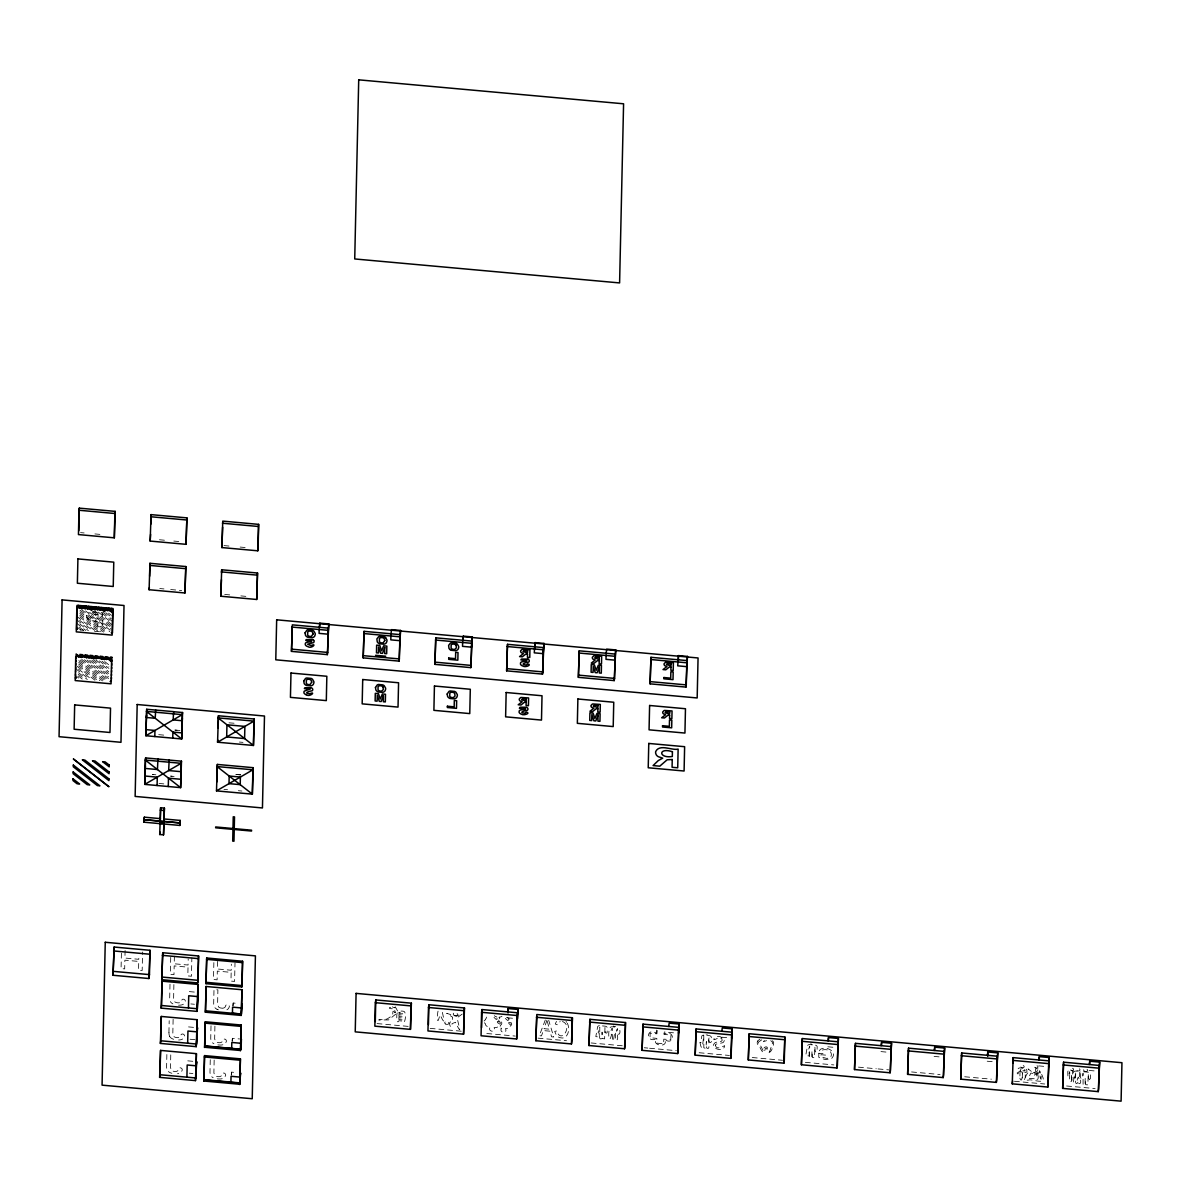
<?xml version="1.0" encoding="UTF-8"?>
<svg xmlns="http://www.w3.org/2000/svg" width="1181" height="1181" viewBox="0 0 1181 1181"><rect width="100%" height="100%" fill="white"/><g stroke="black" fill="none" stroke-linecap="round" stroke-linejoin="round"><path stroke-width="0.75" stroke-dasharray="5 3.75" d="M121.407 953.185L121.067 968.568L124.684 968.892L124.876 960.168L138.738 961.423L138.531 970.147L142.163 970.472L142.576 952.019M125.097 950.439L124.935 958.042L138.782 959.297L138.886 954.735M166.861 1054.515L166.61 1066.384A16.637 11.175 8.4 0 0 167.348 1070.311A6.348 4.266 8.4 0 0 170.005 1072.599A10.304 6.924 8.4 0 0 171.865 1073.263M168.927 1032.578L169.193 1020.709M170.005 984.201L169.695 997.768A16.637 11.175 8.4 0 0 170.448 1001.695A6.348 4.266 8.4 0 0 172.869 1003.865M170.728 957.392L170.344 974.31L173.976 974.65L174.168 965.91L188.015 967.165L187.823 975.905L191.455 976.229L191.868 957.761M170.758 1054.884L170.507 1067.683L171.525 1070.311A2.185 1.461 8.4 0 0 172.175 1070.739A3.366 2.259 8.4 0 0 173.577 1071.285L174.655 1071.447A3.617 2.436 8.4 0 0 177.711 1070.813A3.942 2.642 8.4 0 0 177.977 1070.37L178.257 1069.912A9.094 6.112 8.4 0 0 178.42 1069.543A13.862 9.315 8.4 0 0 178.671 1068.657C179.94 1066.31 183.823 1068.923 181.712 1071.285A6.983 4.68 8.4 0 1 180.294 1072.791A5.639 3.794 8.4 0 1 178.242 1073.588A6.924 4.65 8.4 0 1 177.504 1073.706M174.389 956.182L174.212 963.785L188.059 965.039L188.207 958.957M173.12 1019.351L172.825 1033.877L173.843 1036.505A2.185 1.461 8.4 0 0 174.508 1036.933A3.381 2.273 8.4 0 0 175.91 1037.479L176.973 1037.627A5.049 3.395 8.4 0 0 177.637 1037.671A3.322 2.229 8.4 0 0 179.97 1036.948A3.927 2.642 8.4 0 0 180.294 1036.564L180.59 1036.106A11.943 8.031 8.4 0 0 180.973 1034.836C182.273 1032.504 186.14 1035.117 184.029 1037.479A6.968 4.68 8.4 0 1 182.627 1038.985A5.654 3.794 8.4 0 1 180.56 1039.782A7.426 4.99 8.4 0 1 179.438 1039.944A8.798 5.905 8.4 0 1 178.597 1039.974M173.887 984.555L173.607 999.082L174.626 1001.709A2.185 1.461 8.4 0 0 175.275 1002.123A3.381 2.273 8.4 0 0 176.678 1002.684L177.741 1002.831A5.049 3.395 8.4 0 0 178.405 1002.861A3.322 2.229 8.4 0 0 180.737 1002.152A3.927 2.642 8.4 0 0 181.077 1001.768L181.357 1001.296A11.943 8.031 8.4 0 0 181.756 1000.041C183.04 997.709 186.923 1000.307 184.797 1002.669A6.968 4.68 8.4 0 1 183.395 1004.19A5.654 3.794 8.4 0 1 181.328 1004.987A7.426 4.99 8.4 0 1 180.206 1005.134A8.798 5.905 8.4 0 1 179.379 1005.179L178.479 1005.164A13.08 8.784 8.4 0 1 177.224 1005.061M210.262 1059.726L209.997 1071.595A16.637 11.175 8.4 0 0 210.749 1075.522A6.348 4.266 8.4 0 0 213.171 1077.692M211.015 1025.772L210.749 1037.641A16.637 11.175 8.4 0 0 211.502 1041.568A6.348 4.266 8.4 0 0 213.923 1043.738M213.864 962.589L213.495 979.507L217.112 979.831L217.304 971.107L231.166 972.362L230.974 981.086L234.591 981.411L235.004 962.958M214.16 1060.095L213.894 1072.909L214.912 1075.537A2.185 1.461 8.4 0 0 215.577 1075.95A3.366 2.259 8.4 0 0 216.979 1076.511L218.042 1076.659A3.617 2.436 8.4 0 0 221.113 1076.024A3.942 2.642 8.4 0 0 221.364 1075.596L221.659 1075.123A9.094 6.112 8.4 0 0 221.807 1074.754A13.862 9.315 8.4 0 0 222.058 1073.869C223.327 1071.521 227.224 1074.134 225.099 1076.496A6.983 4.68 8.4 0 1 223.696 1078.017A5.639 3.794 8.4 0 1 221.629 1078.799A6.924 4.65 8.4 0 1 220.891 1078.917A8.784 5.905 8.4 0 1 219.681 1078.991L218.78 1078.976A10.304 6.924 8.4 0 1 215.532 1078.548M214.912 1026.141L214.662 1038.955L215.665 1041.583A2.185 1.461 8.4 0 0 216.33 1041.996A3.381 2.273 8.4 0 0 217.732 1042.557L218.795 1042.705A5.049 3.395 8.4 0 0 219.459 1042.734A3.322 2.229 8.4 0 0 221.792 1042.026A3.927 2.642 8.4 0 0 222.131 1041.642L222.412 1041.17A11.943 8.031 8.4 0 0 222.81 1039.915C224.095 1037.582 227.977 1040.181 225.851 1042.543A6.968 4.68 8.4 0 1 224.449 1044.063A5.654 3.794 8.4 0 1 222.382 1044.86A7.426 4.99 8.4 0 1 221.26 1045.008A8.798 5.905 8.4 0 1 220.434 1045.052L219.533 1045.037A13.08 8.784 8.4 0 1 218.278 1044.934A9.92 6.673 8.4 0 1 215.488 1044.358M217.525 961.378L217.363 968.981L231.21 970.236L231.343 964.154M231.594 1075.182L231.653 1072.141L237.041 1072.628M232.347 1041.347L232.406 1038.306L239.581 1038.955M233.129 1006.05L233.188 1003.009L238.577 1003.496M438.048 1011.143C437.073 1014.523 436.955 1027.854 439.716 1015.335L440.439 1015.394C446.078 1027.972 443.17 1016.044 442.166 1011.408L442.993 1011.246M656.385 1030.098L656.311 1033.168C645.963 1026.953 645.933 1043.443 656.178 1038.896C651.41 1046.248 669.037 1047.872 664.637 1039.664C674.897 1046.012 675.089 1029.566 664.755 1033.936L664.814 1031.692M657.271 1030.496L656.916 1033.818L650.14 1033.227L650.037 1037.73L656.828 1038.379L656.99 1043.163L663.648 1043.768L663.781 1039.162L670.808 1039.62L670.911 1035.102L663.988 1034.379L663.929 1031.087M1069.691 1074.459C1070.045 1064.598 1067.801 1085.693 1067.786 1071.728A1.934 1.299 8.4 0 1 1069.735 1070.606L1073.337 1070.931A3.174 2.126 8.4 0 0 1072.54 1072.245L1072.407 1076.688A1.949 1.314 8.4 0 0 1073.928 1078.135C1072.097 1094.772 1070.857 1060.154 1071.447 1081.471C1068.185 1083.346 1069.942 1077.028 1069.661 1075.33M232.79 1005.784L233.188 1003.009M232.007 1041.081L232.406 1038.306M231.255 1074.917L231.653 1072.141M545.297 1019.971L539.304 1035.693L541.489 1035.899L543.319 1030.585L550.051 1031.19L551.542 1036.8L553.727 1037.007L548.707 1020.281M556.443 1021.432L555.262 1024.001L557.329 1024.739L560.148 1021.491M757.685 1041.037L759.531 1039.383A3.499 2.362 8.4 0 1 760.003 1039.206M462.214 1014.066L457.534 1017.461C456.442 1019.631 464.31 1040.594 455.482 1022.274L452.013 1023.676C452.397 1031.914 446.138 1021.668 452.559 1020.989L452.633 1017.225L446.654 1013.313L456.383 1016.354L462.111 1013.18M764.417 1040.505L763.325 1041.686L766.587 1040.653M1089.399 1079.331L1090.343 1078.755L1090.417 1073.957A2.288 1.535 8.4 0 0 1088.173 1072.215L1083.007 1071.743A2.288 1.535 8.4 0 0 1080.704 1073.071L1080.556 1077.869L1081.501 1078.607L1082.49 1078.046L1083.036 1073.293L1083.095 1084.837L1085.044 1084.63L1085.206 1078.209L1085.59 1084.675L1087.849 1084.881L1088.232 1073.647L1088.424 1078.593L1089.369 1079.316M761.715 1039.856L758.571 1041.967A5.27 3.543 8.4 0 0 760.608 1045.79C766.484 1056.892 760.682 1047.193 766.203 1046.824A1.786 1.196 8.4 0 1 767.045 1047.163L769.54 1051.887L772.536 1042.985A4.399 2.953 8.4 0 0 771.444 1041.199L770.721 1040.682M92.384 611.891L102.437 612.747L102.127 627.052L97.802 626.653L97.92 621.236C93.653 621.634 83.703 619.892 86.951 613.53A5.182 3.484 8.4 0 1 87.483 612.998A5.743 3.868 8.4 0 1 88.486 612.393M80.559 532.631L84.146 532.956M94.908 533.93L100.282 534.417M159.45 539.761L164.838 540.248M173.799 541.06L180.973 541.71M224.006 545.607L231.181 546.257M240.142 547.069L247.316 547.718M159.775 588.551L163.982 588.935M170.699 589.54L181.682 590.544M224.715 594.442L230.103 594.929M240.85 595.903L246.239 596.39M80.205 629.99L83.792 630.314M94.554 631.289L99.927 631.776M229.055 722.831L236.23 723.392M174.995 730.035L180.383 730.522L174.98 730.124M158.726 734.656L164.1 735.143M239.403 742.052L242.991 742.377M155.848 774.78L152.319 774.47L155.833 774.869M159.022 783.446L163.819 783.889M223.977 789.41L227.564 789.735M238.326 790.709L241.913 791.034M602.472 1025.92L605.041 1026.156A2.273 1.535 8.4 0 1 607.27 1027.883L607.137 1032.652L606.178 1033.213L605.233 1032.474L604.967 1027.691L604.628 1038.881L602.458 1038.542L602.074 1032.12L601.911 1038.498L600.775 1039.014L599.638 1038.129L599.8 1027.116L598.073 1032.401L599.284 1033.508L599.151 1037.066L595.815 1036.593L597.601 1026.968A2.273 1.535 8.4 0 1 599.446 1025.684M614.814 1027.042L612.245 1026.806A2.273 1.535 8.4 0 0 609.942 1028.09C607.728 1030.924 608.732 1046.75 611.581 1034.453C608.953 1034.216 613.515 1022.096 612.157 1032.371C613.279 1058.604 614.932 1014.789 615.685 1040.343C620.704 1040.358 614.415 1030.157 617.589 1028.71C615.271 1035.353 621.56 1036.756 619.612 1029.005A2.273 1.535 8.4 0 0 618.254 1027.47M812.38 1044.845L809.797 1044.609A2.273 1.535 8.4 0 0 807.509 1045.894L805.722 1055.519L809.059 1055.976L809.192 1052.419L807.981 1051.326L809.708 1046.026L809.546 1057.054L810.683 1057.94L811.819 1057.408L811.982 1051.031L812.366 1057.467L814.536 1057.807L814.875 1046.602L815.141 1051.4L816.086 1052.138L817.045 1051.577L817.178 1046.809A2.273 1.535 8.4 0 0 815.392 1045.141M507.535 1017.801L515.817 1018.553M668.549 1032.371L676.831 1033.124M721.665 1037.184L729.932 1037.937M827.881 1046.794L836.148 1047.547M880.982 1051.607L889.263 1052.36M934.097 1056.405L942.364 1057.157M987.198 1061.217L995.48 1061.97M1038.719 1065.882L1047.001 1066.635M1089.118 1070.444L1097.4 1071.197M189.329 991.612L194.717 992.099M190.864 1003.939L194.437 1004.263M377.034 1023.573L409.084 1026.466M430.15 1028.371L462.199 1031.279M486.808 1033.508L515.3 1036.077M538.049 1038.143L566.526 1040.727M591.15 1042.956L623.199 1045.849M644.265 1047.754L647.823 1048.078M649.609 1048.241L676.314 1050.662M699.152 1052.729L729.415 1055.46M752.253 1057.526L782.531 1060.272M805.368 1062.339L833.86 1064.922M858.469 1067.137L876.287 1068.761M878.059 1068.923L888.747 1069.883M911.584 1071.949L940.076 1074.533M964.685 1076.762L991.405 1079.168M1014.435 1081.265L1044.698 1083.996M1066.605 1085.989L1095.097 1088.557M188.547 1026.909L195.721 1027.559M190.067 1039.236L195.456 1039.723M187.794 1060.848L193.167 1061.335M189.314 1073.175L192.902 1073.499M562.422 1021.535C573.272 1025.108 561.123 1044.934 556.812 1030.924L554.716 1031.397L556.576 1035.634L559.336 1037.612L562.259 1038.025A5.447 3.661 8.4 0 0 565.227 1037.169C569.212 1033.906 569.493 1027.544 567.338 1023.159M108.504 613.131L111.398 615.39M105.759 612.747L112.815 618.239M103.101 612.408L111.398 618.888M101.832 613.175L112.741 621.678M98.303 612.171L111.265 622.284M94.244 610.754L112.653 625.133M93.033 611.551L111.221 625.753M92.221 612.673L111.132 627.436M89.579 612.363L111.103 629.163M85.534 610.946L111.088 630.905M81.4 609.47L109.803 631.643M79.983 610.119L107.25 631.407M79.983 611.861L106.142 632.293M79.836 613.5L103.603 632.071M79.821 615.242L101.079 631.835M79.836 616.999L98.54 631.614M76.913 616.482L96.001 631.377M79.644 620.35L92.088 630.064M76.839 619.922L89.52 629.813M79.703 623.893L88.398 630.684M76.765 623.361L85.859 630.462M79.363 627.141L83.32 630.226M76.691 626.801L80.78 630.004M104.666 661.552L108.888 664.859M101.994 661.227L108.903 666.615M99.366 660.917L108.903 668.372M95.764 659.854L108.711 669.967M93.137 659.559L108.726 671.723M91.926 660.371L108.711 673.48M89.667 660.356L108.563 675.104M87.04 660.046L108.563 676.861M84.427 659.766L108.563 678.603M81.725 659.397L108.696 680.463M80.308 660.046L106.142 680.212M78.876 660.681L105.035 681.112M78.728 662.305L102.511 680.876M78.714 664.062L99.972 680.655M78.728 665.818L97.433 680.418L94.893 680.182L75.805 665.287M78.537 669.169L90.981 678.883M75.732 668.726L88.413 678.632M78.596 672.712L87.291 679.503M78.256 674.203L84.752 679.267M78.256 675.945L82.212 679.045L79.688 678.809L75.584 675.606M772.389 1040.741L772.758 1041.081A5.536 3.72 8.4 0 1 773.673 1042.602L773.525 1044.757A9.227 6.2 8.4 0 1 772.699 1046.1C772.477 1050.677 767.945 1056.478 766.764 1048.344C763.886 1046.204 765.79 1058.604 760.534 1048.654A31.518 21.169 8.4 0 1 759.663 1046.307A6.54 4.384 8.4 0 1 757.685 1040.963M566.024 1021.447L566.732 1022.259M1079.36 1068.82A1.86 1.255 8.4 0 1 1079.611 1070.577A1.86 1.255 8.4 0 1 1077.057 1070.591A1.86 1.255 8.4 0 1 1076.644 1068.835M811.982 1044.344A1.993 1.343 8.4 0 1 810.757 1043.664M707.478 1034.866A1.978 1.329 8.4 0 1 706.149 1034.866M615.596 1026.569A1.993 1.343 8.4 0 1 613.308 1025.979M502.014 1016.191A3.13 2.111 8.4 0 0 500.862 1016.974A3.44 2.303 8.4 0 0 498.987 1017.299A4.931 3.307 8.4 0 1 499.755 1019.188A4.03 2.702 8.4 0 1 500.331 1020.62A5.019 3.366 8.4 0 1 500.375 1025.448A5.418 3.646 8.4 0 1 498.928 1027.647A4.266 2.864 8.4 0 0 501.482 1028.208C498.485 1033.109 508.17 1033.951 505.483 1028.577A4.281 2.879 8.4 0 0 509.085 1027.987A3.956 2.657 8.4 0 0 510.251 1025.905A3.513 2.362 8.4 0 0 510.148 1021.964A2.524 1.698 8.4 0 0 509.601 1020.384A3.44 2.303 8.4 0 0 506.516 1017.491M484.372 1022.731A3.513 2.362 8.4 0 0 485.391 1023.661A3.956 2.657 8.4 0 0 486.454 1025.935A4.296 2.879 8.4 0 0 490.1 1027.175C487.163 1032.032 496.758 1032.962 494.116 1027.544A4.281 2.879 8.4 0 0 497.718 1026.953A3.956 2.657 8.4 0 0 498.869 1024.872A3.513 2.362 8.4 0 0 498.766 1020.945A2.524 1.698 8.4 0 0 498.293 1019.424A3.44 2.318 8.4 0 0 495.134 1016.457A3.13 2.111 8.4 0 0 494.367 1015.675M484.136 1021.004A3.513 2.362 8.4 0 1 485.671 1019.749A2.524 1.698 8.4 0 1 486.277 1018.273A3.44 2.303 8.4 0 1 489.48 1015.94M395.428 1006.817A1.668 1.122 8.4 0 1 392.402 1006.788M169.724 1036.49A6.348 4.266 8.4 0 0 172.323 1038.778A9.92 6.673 8.4 0 0 173.651 1039.28M169.68 1036.505A16.637 11.175 8.4 0 1 169.001 1032.578M226.885 1009.799A5.654 3.794 8.4 0 0 227.387 1009.504A6.968 4.68 8.4 0 0 228.789 1007.983C230.93 1005.636 227.018 1003.009 225.763 1005.356A11.943 8.031 8.4 0 1 225.364 1006.611L225.069 1007.083A3.927 2.642 8.4 0 1 224.715 1007.452A3.322 2.229 8.4 0 1 222.397 1008.19M222.397 1008.175A5.049 3.395 8.4 0 1 221.733 1008.146L220.67 1007.998A3.381 2.273 8.4 0 1 219.267 1007.437A2.185 1.461 8.4 0 1 218.618 1007.024L217.599 1004.396L217.894 989.87L213.997 989.516L213.687 1003.082A16.637 11.175 8.4 0 0 214.44 1007.009A6.348 4.266 8.4 0 0 217.097 1009.297M218.426 1009.799A9.92 6.673 8.4 0 1 217.097 1009.297M1033.803 1072.555L1034.733 1073.293L1038.409 1072.451L1039.265 1069.676L1039.31 1072.688L1040.372 1072.968L1039.575 1069.085L1035.501 1068.672L1035.53 1071.211L1037.553 1069.277L1037.051 1071.477L1033.803 1072.555M98.067 614.755L97.979 618.844L91.911 617.958A2.702 1.816 8.4 0 1 91.055 617.323A2.495 1.683 8.4 0 1 90.583 616.438L92.487 614.43L98.067 614.755M397.259 1012.914C396.388 1013.962 396.506 1025.566 398.853 1020.753L402.544 1021.078C404.743 1026.909 407.504 1011.246 403.223 1011.187A12.873 8.651 8.4 0 0 400.005 1011.113L397.805 1011.423L395.856 1007.777L389.376 1007.6L389.686 1008.574L394.07 1008.884L394.971 1010.921L392.919 1011.482L392.742 1014.184L390.955 1016.487L387.058 1019.041L378.747 1019.926L388.534 1019.941L397.259 1012.914M398.912 1017.756L398.883 1019.557L402.573 1019.882L402.603 1018.096L398.912 1017.756M398.986 1014.774L398.942 1016.561L402.632 1016.9L402.677 1015.099L398.986 1014.774M399.03 1012.457L399.016 1013.578L402.706 1013.903L402.736 1012.324L399.03 1012.457M700.023 1042.572C703.566 1061.881 703.787 1014.007 703.817 1047.754C707.67 1050.514 705.397 1041.834 706.637 1041.539C706.637 1043.015 705.027 1050.086 708.674 1048.197C709.811 1045.525 707.788 1039.044 709.382 1037.095C706.902 1043.812 713.354 1044.742 711.287 1037.317A2.259 1.521 8.4 0 0 709.072 1035.589L703.979 1035.132A2.259 1.521 8.4 0 0 701.721 1036.401L701.248 1042.262L700.023 1042.572M818.846 1053.275L818.758 1057.231L820.323 1058.117L825.312 1059.519L830.479 1058.958A6.2 4.163 8.4 0 0 831.97 1058.087C837.373 1052.123 827.438 1046.44 821.917 1048.698A5.137 3.454 8.4 0 0 820.367 1049.392L819.186 1051.031L821.459 1050.883A3.956 2.657 8.4 0 1 823.098 1049.835L824.589 1049.658A6.008 4.045 8.4 0 1 826.42 1049.761C831.144 1049.407 833.727 1056.892 828.516 1058.117A6.245 4.193 8.4 0 1 826.316 1058.338L820.884 1056.774L820.928 1054.707L825.504 1055.12L825.534 1053.88L818.846 1053.275M1019.867 1078.223C1023.012 1086.609 1022.215 1063.033 1022.347 1079.345C1025.595 1083.08 1026.806 1070.872 1022.731 1072.481A1.521 1.019 8.4 0 1 1021.535 1071.994C1017.579 1069.868 1023.543 1067.55 1023.632 1070.503L1024.857 1069.646L1025.152 1071.049C1016.516 1069.838 1029.109 1075.551 1026.688 1069.883A2.037 1.373 8.4 0 0 1024.68 1068.362L1020.059 1067.949A2.037 1.373 8.4 0 0 1018.007 1069.1L1017.181 1073.278L1017.919 1073.987L1020.074 1069.322L1019.867 1078.223M1040.284 1077.884L1041.096 1079.39L1041.184 1075.906A2.569 1.727 8.4 0 0 1038.66 1073.942L1035.914 1073.691L1038.675 1073.175A3.705 2.495 8.4 0 1 1042.306 1076.009C1046.824 1084.867 1034.571 1079.833 1029.67 1079.818C1023.927 1081.737 1024.326 1076.142 1029.168 1071.315L1028.09 1068.894L1032.976 1072.658A1.712 1.151 8.4 0 0 1033.537 1073.47L1030.851 1073.086L1028.326 1078.238L1034.423 1078.784L1034.379 1074.828L1037.228 1074.385C1033.877 1080.054 1039.9 1082.076 1037.774 1074.444L1038.645 1074.518A1.712 1.151 8.4 0 1 1039.797 1074.917L1040.284 1077.884M1075.551 1081.087C1075.596 1087.849 1080.836 1079.198 1078.238 1077.146C1074.37 1083.435 1082.564 1087.229 1080.349 1078.976A2.022 1.358 8.4 0 1 1079.508 1077.766L1079.655 1072.983A3.336 2.244 8.4 0 1 1080.556 1071.551L1075.743 1071.108A2.126 1.432 8.4 0 0 1073.603 1072.348C1075.182 1090.742 1075.994 1056.921 1075.551 1081.087M715.332 1045.215C716.291 1050.529 722.905 1046.514 724.662 1045.613C724.233 1053.467 708.246 1047.931 715.287 1042.543C717.266 1041.391 723.613 1042.749 721.945 1038.97C718.949 1035.87 716.188 1039.87 713.87 1039.693A6.259 4.207 8.4 0 1 714.313 1038.202L717.841 1036.431A6.377 4.281 8.4 0 1 720.011 1036.549L724.13 1039.442A6.348 4.266 8.4 0 1 724.219 1040.801L723.702 1041.878A3.912 2.628 8.4 0 1 722.61 1042.749L716.158 1044.137A2.613 1.757 8.4 0 0 715.509 1044.713L715.332 1045.215M546.965 1020.177L544.028 1028.681L549.431 1029.168L546.965 1020.177M499.356 1023.086C498.544 1024.65 495.872 1020.812 498.161 1021.491A2.583 1.742 8.4 0 1 499.356 1023.086M510.738 1024.119C509.926 1025.669 507.254 1021.831 509.542 1022.525A2.583 1.742 8.4 0 1 510.738 1024.119M493.983 1017.372L496.168 1019.454L497.157 1019.114A2.569 1.727 8.4 0 0 494.632 1017.151L493.983 1017.372M505.365 1018.406L507.55 1020.487L508.524 1020.133A2.569 1.727 8.4 0 0 506.014 1018.17L505.365 1018.406M394.498 1012.235L395.694 1012.073L394.498 1012.235M240.703 774.839L234.296 774.264L240.688 774.928M174.094 776.434L170.566 776.109L174.079 776.522M1070.931 1070.134A1.698 1.137 8.4 0 0 1073.618 1069.558A1.698 1.137 8.4 0 0 1071.285 1068.185A1.698 1.137 8.4 0 0 1070.931 1070.134M1084.438 1071.182A2.008 1.343 8.4 0 0 1087.612 1070.517A2.008 1.343 8.4 0 0 1084.837 1068.894A2.008 1.343 8.4 0 0 1084.438 1071.182M1021.344 1067.447A1.786 1.196 8.4 0 0 1024.178 1066.842A1.786 1.196 8.4 0 0 1021.713 1065.395A1.786 1.196 8.4 0 0 1021.344 1067.447M1035.191 1067.639A1.772 1.196 8.4 0 0 1037.996 1067.048A1.772 1.196 8.4 0 0 1035.545 1065.602A1.772 1.196 8.4 0 0 1035.191 1067.639M454.08 1015.261A2.141 1.432 8.4 0 0 457.475 1014.553A2.141 1.432 8.4 0 0 454.508 1012.811A2.141 1.432 8.4 0 0 454.08 1015.261M445.577 1024.001A2.141 1.432 8.4 0 0 448.957 1023.277A2.141 1.432 8.4 0 0 446.005 1021.55A2.141 1.432 8.4 0 0 445.577 1024.001"/><path stroke-width="1.5" d="M78.994 510.251L78.448 534.58L114.321 537.827L115.162 511.373L79.304 508.14L78.994 510.251L114.852 513.499L114.321 537.827M75.525 678.44L75.54 677.333L76.352 677.953M75.584 675.606L75.614 673.893M75.658 672.166L75.702 670.454M75.732 668.726L75.776 667.014M75.805 665.287L75.85 663.56M75.894 661.847L75.924 660.12M75.968 658.408L75.997 656.68M76.617 629.665L77.164 605.292L113.022 608.54L112.475 632.913L111.221 632.75M78.802 530.727L79.304 508.14M111.398 680.817L110.113 681.57M111.442 679.105L111.472 677.377M111.516 675.665L111.56 673.938M111.59 672.225L111.634 670.498M111.664 668.771L111.708 667.058M111.752 665.331L111.782 663.619M113.022 975.27L114.144 947.044L150.002 950.292L149.47 974.62L148.895 978.518L113.022 975.27L114.144 947.044M164.056 818.964L180.206 820.426L179.792 825.43L143.92 822.183L144.333 817.178L160.468 818.64M149.101 589.732L149.943 563.293L185.816 566.54L184.959 592.98L149.101 589.732L149.411 587.621M150.179 541.075L151.035 514.621L186.893 517.869L186.037 544.323L150.179 541.075L150.592 534.388M143.92 822.183L144.333 817.178M145.617 757.936L144.761 784.391L180.634 787.638L181.475 761.184L145.617 757.936L145.307 760.062L144.761 784.391L181.165 763.31L181.475 761.184M182.435 718.52L182.11 720.72L173.149 719.908L173.607 711.626L146.695 709.279L145.853 735.733L181.712 738.966L182.568 712.527L173.592 711.715M149.662 576.21L149.943 563.293M150.814 524.187L151.035 514.621M148.895 978.518L150.002 950.292M154.814 736.545L154.947 730.449L145.986 729.637L146.311 727.437M157.088 785.513L157.28 777.142L144.953 776.02L145.278 773.821M159.701 834.509L160.601 807.76L164.41 808.099L163.524 834.849L159.701 834.509L160.07 832.088M160.336 819.924L160.601 807.76M161.856 823.807L161.915 821.223M163.524 834.849L164.41 808.099M186.908 1077.161L187.189 1064.996L196.149 1065.808L196.755 1061.66L195.485 1080.615L159.627 1077.367L160.557 1050.411L196.415 1053.659L195.884 1077.987L160.011 1074.74L160.557 1050.411M187.661 1043.207L187.941 1031.043L196.902 1031.854L197.522 1027.721L196.238 1046.661L160.38 1043.413L161.31 1016.457L197.168 1019.705L196.636 1044.034L160.764 1040.786L161.31 1016.457M188.458 1007.924L188.724 995.76L197.685 996.572L198.305 992.424L197.035 1011.379L161.162 1008.131L162.092 981.175L197.965 984.423L197.419 1008.751L161.561 1005.503L162.092 981.175M161.797 979.684L162.727 952.727L198.585 955.975L198.054 980.304L197.67 982.932L161.797 979.684L162.727 952.727M168.293 786.516L168.484 778.161L180.811 779.268L181.136 777.068M172.751 738.155L172.884 732.072L181.844 732.884L182.169 730.685M179.792 825.43L180.206 820.426M184.959 592.98L185.816 566.54M186.037 544.323L186.893 517.869M195.485 1080.615L196.415 1053.659M196.238 1046.661L197.168 1019.705M197.035 1011.379L197.965 984.423M197.67 982.932L198.585 955.975M204.549 1055.607L204.018 1079.936L239.876 1083.184L240.422 1058.855L204.549 1055.607L203.811 1081.294L204.018 1079.655L239.876 1082.903M205.302 1021.772L204.771 1046.1L240.629 1049.348L241.175 1025.019L205.302 1021.772L204.564 1047.458L204.771 1045.908L240.629 1049.215M241.411 1014.051L232.45 1013.239L232.583 1007.157L241.544 1007.969L242.164 1003.82L241.219 1015.424L205.346 1012.176L206.084 986.489L241.957 989.737L241.411 1014.066L205.553 1010.818L206.084 986.489M205.981 983.684L206.719 957.998L242.592 961.245L242.046 985.574L241.839 986.932L205.981 983.684L206.719 957.998M216.492 790.886L217.348 764.432L253.206 767.68L252.35 794.134L216.492 790.886L252.896 769.791L253.206 767.68M220.817 596.228L221.674 569.773L257.532 573.021L256.69 599.476L220.817 596.228L221.452 579.664M221.91 547.571L222.751 521.116L258.624 524.364L258.078 548.693L257.768 550.804L221.91 547.571L222.619 527.198M216.95 781.822L217.348 764.432M218.16 727.939L218.426 715.775L254.284 719.022L253.443 745.462L217.57 742.214L218.426 715.775M221.6 572.815L221.674 569.773M232.967 829.372L232.701 841.108L233.971 841.226L234.237 829.49L232.982 828.516L215.68 826.951L215.665 827.807L232.967 829.372L234.251 828.634L251.553 830.199L251.538 831.055L234.237 829.49M232.982 828.516L233.248 816.78L234.517 816.898L234.251 828.634M230.915 1082.372L231.048 1076.29L240.009 1077.102L240.629 1072.953L239.669 1084.542L240.422 1058.855M231.668 1048.536L231.801 1042.454L240.762 1043.266L241.382 1039.118L241.234 1045.2M241.175 1025.019L240.422 1050.706L241.249 1045.067M241.219 1015.424L241.957 989.737M241.839 986.932L242.592 961.245M256.69 599.476L257.532 573.021M257.768 550.804L258.624 524.364M291.471 651.381L292.327 624.852L328.2 628.1L327.654 652.429L327.329 654.628L291.471 651.381L292.298 626.594M319.195 628.809L319.091 633.37L328.052 634.182L328.805 623.952L319.844 623.14L319.224 627.288M319.771 626.181L319.844 623.14M327.329 654.628L328.805 623.952M363.187 657.876L364.058 631.348L399.916 634.596L399.37 658.924L399.045 661.124L363.187 657.876L364.058 631.348M375.366 1002.684L374.849 1026.156L410.457 1029.374L411.387 1003.171L375.779 999.938L375.366 1002.684L410.988 1005.902L410.457 1029.374M375.292 1021.609L375.779 999.938M399.045 661.124L400.536 630.447L391.561 629.635L390.955 633.784L390.822 639.866L399.783 640.678L400.536 630.447M434.918 664.372L435.774 637.829L471.647 641.076L471.101 665.405L470.776 667.619L434.918 664.372L435.774 637.829M428.482 1007.496L427.965 1030.954L463.572 1034.172L464.487 1007.969L428.88 1004.751L428.482 1007.496L464.089 1010.715L463.572 1034.172M428.437 1024.606L428.88 1004.751M462.642 641.785L462.539 646.347L471.514 647.158L472.252 636.928L463.292 636.116L462.672 640.264M463.188 640.692L463.292 636.116M470.776 667.619L472.252 636.928M481.582 1012.294L481.066 1035.767L516.673 1038.985L517.603 1012.781L481.996 1009.563L481.582 1012.294L517.204 1015.527L516.673 1038.985M481.597 1027.603L481.996 1009.563M506.634 670.852L507.505 644.324L543.363 647.572L542.832 671.9L542.507 674.1L506.634 670.852L507.505 644.324M508.066 1013.003L508.17 1008.559L518.09 1009.46L517.47 1018.701M534.919 647.173L535.023 642.612L543.983 643.424L543.23 653.654L534.27 652.842L535.023 642.612M542.507 674.1L543.983 643.424M535.864 1040.727L536.794 1014.523L572.401 1017.742L571.87 1041.199L571.471 1043.945L535.864 1040.727L536.75 1016.324M578.365 677.348L579.236 650.82L615.094 654.067L614.548 678.396L614.223 680.596L578.365 677.348L579.236 650.82M571.471 1043.945L572.401 1017.742M588.965 1045.525L589.895 1019.321L625.502 1022.539L624.985 1046.012L624.572 1048.758L588.965 1045.525L589.895 1019.321M606.104 654.776L606.001 659.338L614.961 660.149L615.714 649.919L606.739 649.107L606.133 653.255M614.223 680.596L615.714 649.919M624.572 1048.758L625.502 1022.539M642.08 1050.337L643.01 1024.134L678.617 1027.352L678.086 1050.824L677.687 1053.555L642.08 1050.337L643.01 1024.134M650.096 683.843L650.952 657.315L686.825 660.563L686.279 684.891L685.954 687.091L650.096 683.843L650.952 657.315M678.366 660.164L678.47 655.603L687.431 656.415L686.692 666.645L677.717 665.833L678.47 655.603M677.687 1053.555L679.105 1024.03L669.169 1023.13L668.682 1026.451M685.954 687.091L687.431 656.415M679.105 1024.03L678.485 1033.272M695.181 1055.135L696.111 1028.931L731.718 1032.164L731.201 1055.622L730.788 1058.368L695.181 1055.135L696.111 1028.931M730.788 1058.368L732.205 1028.843L722.285 1027.942L721.798 1031.264M732.205 1028.843L731.585 1038.084M748.296 1059.947L749.226 1033.744L784.834 1036.962L784.302 1060.435L783.904 1063.166L748.296 1059.947L749.226 1033.744M783.904 1063.166L784.834 1036.962M801.397 1064.76L802.327 1038.557L837.934 1041.775L837.418 1065.232L837.004 1067.978L801.397 1064.76L802.327 1038.557M828.427 1040.52L828.501 1037.553L838.421 1038.453L837.801 1047.695M837.004 1067.978L838.421 1038.453M854.513 1069.558L855.443 1043.354L891.05 1046.573L890.518 1070.045L890.12 1072.791L854.513 1069.558L855.443 1043.354M881.543 1045.318L881.602 1042.365L891.537 1043.266L890.917 1052.507M890.12 1072.791L891.537 1043.266M907.613 1074.37L908.543 1048.167L944.15 1051.385L943.634 1074.858L943.22 1077.589L907.613 1074.37L908.543 1048.167M934.643 1050.13L934.717 1047.163L944.638 1048.064L944.018 1057.305M943.22 1077.589L944.638 1048.064M960.729 1079.168L961.659 1052.965L997.266 1056.198L996.734 1079.655L996.336 1082.401L960.729 1079.168L961.659 1052.965M987.729 1056.419L987.818 1051.976L997.753 1052.876L997.133 1062.118M996.336 1082.401L997.753 1052.876M1012.25 1083.833L1013.165 1057.63L1048.787 1060.863L1047.857 1087.066L1012.25 1083.833L1012.648 1081.102M1013.047 1063.048L1013.165 1057.63M1039.28 1059.593L1039.339 1056.641L1049.274 1057.541L1048.654 1066.783M1047.857 1087.066L1049.274 1057.541M1062.649 1088.395L1063.579 1062.191L1099.186 1065.424L1098.655 1088.882L1098.256 1091.628L1062.649 1088.395L1063.579 1062.191M1089.679 1064.155L1089.738 1061.202L1099.673 1062.103L1099.053 1071.344M1098.256 1091.628L1099.673 1062.103M114.852 513.499L115.162 511.373M146.695 709.279L145.853 735.733L182.258 714.638L182.568 712.527M146.577 715.273L146.252 717.472L155.213 718.284L155.685 710.002M145.44 766.218L145.115 768.418L157.442 769.54L157.959 758.97M169.163 759.988L168.662 770.558L180.988 771.665L181.313 769.466M161.162 1008.131L161.561 1005.503M160.38 1043.413L160.764 1040.786M159.627 1077.367L160.011 1074.74M217.88 740.103L217.57 742.214L253.974 721.133L254.284 719.022M205.346 1012.176L205.553 1010.818M410.988 1005.902L411.387 1003.171M464.089 1010.715L464.487 1007.969M507.668 1011.881L508.17 1008.559M517.204 1015.527L518.09 1009.46M828.014 1040.874L828.501 1037.553M881.115 1045.687L881.602 1042.365M934.23 1050.485L934.717 1047.163M987.331 1055.297L987.818 1051.976M1038.852 1059.962L1039.339 1056.641M1089.251 1064.524L1089.738 1061.202M150.725 516.747L186.583 519.98M222.441 523.227L258.299 526.475M149.633 565.404L185.506 568.652M221.364 571.899L257.222 575.147M292.002 627.052L327.875 630.3M363.733 633.547L399.591 636.795M435.449 640.028L471.322 643.276M507.18 646.524L543.039 649.771M578.911 653.019L614.77 656.267M650.628 659.515L686.501 662.762M375.528 655.293L385.729 656.223M291.796 649.181L327.654 652.429M363.512 655.676L399.37 658.924M435.243 662.172L471.101 665.405M506.959 668.653L542.832 671.9M578.69 675.148L614.548 678.396M650.421 681.644L686.279 684.891M160.247 810.166L164.056 810.52M143.979 819.599L179.837 822.847M144.274 819.776L160.424 821.223M164.011 821.548L180.147 823.009M159.981 822.345L163.79 822.685M113.568 950.941L149.426 954.189M162.343 955.355L198.201 958.603M206.527 959.356L242.385 962.604M113.597 971.387L149.47 974.62M162.181 977.071L198.054 980.304M206.188 982.326L242.046 985.574M536.381 1017.254L571.988 1020.487M589.496 1022.067L625.103 1025.285M642.597 1026.865L678.204 1030.098M695.712 1031.677L731.319 1034.896M748.813 1036.49L784.42 1039.708M801.929 1041.288L837.536 1044.521M855.029 1046.1L890.636 1049.319M908.145 1050.898L943.752 1054.131M961.245 1055.711L996.853 1058.929M1012.767 1060.376L1048.374 1063.594M1063.166 1064.937L1098.773 1068.155M205.11 1023.13L240.968 1026.378M204.564 1047.252L240.437 1050.5M204.357 1056.965L240.215 1060.213M203.811 1081.014L239.684 1084.261M306.13 694.664C309.762 697.543 316.242 691.21 310.101 693.557A1.904 1.284 8.4 0 1 309.555 693.719C303.074 693.217 308.905 691.21 312.109 690.796A2.967 1.993 8.4 0 0 312.67 690.058A3.322 2.229 8.4 0 0 312.714 689.32A2.761 1.845 8.4 0 0 312.271 688.464A3.144 2.111 8.4 0 0 311.312 687.755L304.993 687.77A3.248 2.185 8.4 0 0 304.388 688.582L306.72 688.966A1.639 1.092 8.4 0 1 307.222 688.538L309.894 688.7A1.521 1.019 8.4 0 1 310.352 688.951L304.329 691.121A3.085 2.082 8.4 0 0 304.004 691.638L303.93 692.789A2.642 1.772 8.4 0 0 304.27 693.424L304.418 693.572A3.381 2.273 8.4 0 0 306.13 694.664M527.833 659.057L521.515 659.072A3.248 2.185 8.4 0 0 520.924 659.884L523.242 660.253A1.639 1.092 8.4 0 1 523.744 659.825L526.431 659.987A1.521 1.019 8.4 0 1 526.874 660.253L526.578 661.124L522.15 661.759A3.189 2.141 8.4 0 0 521.426 662.024L520.851 662.408A3.085 2.082 8.4 0 0 520.526 662.925L520.467 664.091A2.642 1.772 8.4 0 0 520.806 664.711L520.939 664.873A3.454 2.318 8.4 0 0 522.932 666.04C525.087 667.841 532.838 664.711 527.42 663.825A4.178 2.805 8.4 0 1 527.198 664.298L526.623 664.859A1.904 1.284 8.4 0 1 526.076 665.021C519.507 664.431 525.456 662.541 528.645 662.098A2.967 1.993 8.4 0 0 529.191 661.345A3.322 2.229 8.4 0 0 529.25 660.622A2.761 1.845 8.4 0 0 528.808 659.751A3.144 2.111 8.4 0 0 527.833 659.057M111.398 608.392L113.007 609.647M108.859 608.156L112.963 611.359M106.334 607.935L112.933 613.087M103.795 607.698L107.692 610.739M101.256 607.477L105.596 610.872M98.717 607.241L104.356 611.64M96.178 607.019L100.326 610.252M93.653 606.783L97.743 609.972M91.114 606.547L95.425 609.927M88.575 606.325L92.827 609.647M86.036 606.089L91.631 610.459M83.511 605.868L87.866 609.263M80.972 605.632L85.268 608.997M78.433 605.41L82.685 608.732M77.149 606.148L79.983 608.363M76.647 628.513L77.444 629.148M106.585 659.559L102.688 656.518L100.149 656.282L104.504 659.677M101.846 659.352L97.61 656.06L95.085 655.824L97.846 657.979M96.635 658.791L92.546 655.588L90.007 655.366L94.318 658.732M91.719 658.452L87.468 655.13L84.929 654.909L89.136 658.186M86.759 658.083L82.404 654.673L79.865 654.451L82.729 656.695M81.592 657.537L76.056 654.097L78.876 657.182M385.582 637.578L386.925 639.91A11.958 8.031 8.4 0 1 386.94 641.209L386.379 642.7A5.226 3.513 8.4 0 1 385.508 643.542L385.139 643.763A4.34 2.908 8.4 0 1 383.869 644.191L379.677 643.807A4.252 2.849 8.4 0 1 378.451 643.143A5.137 3.454 8.4 0 1 377.27 641.874L376.872 638.921L378.599 636.736A4.34 2.908 8.4 0 1 379.869 636.308L384.209 636.721A5.374 3.602 8.4 0 1 385.582 637.563M456.102 645.328L456.368 647.897L454.936 649.255A2.421 1.624 8.4 0 1 454.139 649.417L453.844 649.417A2.982 2.008 8.4 0 1 452.914 649.299A2.672 1.801 8.4 0 1 451.112 648.162L451.157 644.885A2.731 1.845 8.4 0 1 453.356 644.058L453.976 644.103A2.672 1.801 8.4 0 1 455.556 644.767M383.028 687.017L383.294 689.586L381.862 690.944A2.421 1.624 8.4 0 1 381.064 691.106L380.769 691.106A2.982 2.008 8.4 0 1 379.839 690.988A2.672 1.801 8.4 0 1 378.555 690.398A2.716 1.831 8.4 0 1 378.023 689.822L378.082 686.574A2.731 1.831 8.4 0 1 380.282 685.748L380.902 685.792A2.731 1.831 8.4 0 1 382.984 687.017M455.512 644.752A2.731 1.845 8.4 0 1 456.058 645.328M450.168 649.639A4.252 2.849 8.4 0 0 451.408 650.303L455.586 650.687A4.34 2.908 8.4 0 0 456.87 650.244L457.239 650.022A5.226 3.513 8.4 0 0 458.11 649.196L458.656 647.705A11.972 8.031 8.4 0 0 458.656 646.406L457.298 644.058A5.374 3.602 8.4 0 0 455.925 643.217L451.6 642.789A4.34 2.908 8.4 0 0 450.315 643.232L448.603 645.417L448.987 648.369A5.137 3.454 8.4 0 0 450.168 649.639M313.629 640.279A2.761 1.845 8.4 0 1 314.057 641.135A3.322 2.229 8.4 0 1 314.013 641.874A2.967 1.993 8.4 0 1 313.467 642.626L307.577 644.206L310.898 645.549A1.919 1.284 8.4 0 0 311.444 645.387C317.305 642.877 311.518 649.343 307.754 646.568A3.454 2.318 8.4 0 1 305.746 645.402L305.628 645.239A2.642 1.772 8.4 0 1 305.289 644.605L305.348 643.453A3.085 2.082 8.4 0 1 305.672 642.936L306.248 642.553A3.189 2.141 8.4 0 1 306.971 642.287L311.4 641.637L311.695 640.781A1.521 1.019 8.4 0 0 311.253 640.515L308.581 640.353A1.639 1.092 8.4 0 0 308.064 640.781L305.746 640.397A3.248 2.185 8.4 0 1 306.337 639.585L312.655 639.585A3.144 2.111 8.4 0 1 313.615 640.279M452.013 692.228A2.731 1.845 8.4 0 0 449.813 693.07L449.74 696.318A2.716 1.831 8.4 0 0 450.286 696.893A2.672 1.801 8.4 0 0 451.57 697.484A2.982 2.008 8.4 0 0 452.5 697.602L452.795 697.602A2.421 1.624 8.4 0 0 453.593 697.44L455.025 696.067L454.744 693.513A2.731 1.845 8.4 0 0 452.559 692.287M383.412 695.698L383.338 701.735L385.331 701.913L385.493 694.266L382.364 693.985L380.252 699.034L378.437 693.631L375.292 693.35L375.13 700.983L377.123 701.174L377.256 695.137L379.293 701.366L381.153 701.529L383.412 695.698M384.755 647.513L384.696 653.551L386.674 653.728L386.851 646.096L383.707 645.8L381.596 650.849L379.795 645.446L376.65 645.166L376.473 652.813L378.466 652.99L378.599 646.967L380.651 653.182L382.511 653.359L384.755 647.513M598.029 715.125L597.955 721.163L599.948 721.34L600.11 713.693L596.966 713.413L594.87 718.447L593.054 713.058L589.91 712.778L589.747 720.41L591.725 720.587L591.858 714.564L593.91 720.794L595.77 720.956L598.029 715.125M599.372 666.94L599.298 672.978L601.291 673.155L601.454 665.508L598.309 665.228L596.213 670.277L594.397 664.873L591.253 664.593L591.091 672.24L593.083 672.417L593.216 666.379L595.254 672.609L597.114 672.786L599.372 666.94M62.091 599.889L59.05 736.693L120.979 742.303L124.02 605.499L62.091 599.889M73.015 778.825L72.986 780.552L77.075 783.756L79.614 783.977L73.015 778.825M73.178 771.946L73.133 773.673L87.217 784.671L89.756 784.893L73.178 771.946M73.325 765.067L73.281 766.779L97.373 785.586L99.898 785.823L73.325 765.067M73.458 759.043L108.785 786.62L73.458 759.043M74.669 704.909L74.123 729.238L109.981 732.486L110.527 708.142L74.669 704.909M75.746 656.237L75.2 680.566L111.073 683.814L111.605 659.485L75.746 656.237M76.839 607.536L76.293 631.865L112.151 635.112L112.697 610.784L76.839 607.536M77.916 558.908L77.37 583.237L113.228 586.485L113.775 562.156L77.916 558.908M105.257 942.276L102.068 1085.147L252.232 1098.743L255.421 955.872L105.257 942.276M108.947 778.884L108.918 780.597L82.33 759.841L84.87 760.077L108.947 778.884M109.11 771.99L109.065 773.717L92.472 760.771L95.011 760.992L109.11 771.99M109.257 765.111L109.213 766.838L102.614 761.686L105.153 761.907L109.257 765.111M111.855 660.179L111.826 661.891L105.227 656.739L107.751 656.976L111.855 660.179M111.929 657.345L111.9 658.452L110.291 657.197L111.929 657.345M137.188 704.511L135.136 796.422L262.448 807.952L264.485 716.026L137.188 704.511M181.165 763.31L180.634 787.638L145.307 760.062L181.165 763.31M182.258 714.638L181.712 738.966L146.385 711.39L182.258 714.638M226.944 724.78L226.678 736.944L244.6 738.568L244.88 726.404L226.944 724.78M229.173 776.035L229.011 783.638L240.215 784.642L240.378 777.039L229.173 776.035M252.896 769.791L252.35 794.134L217.038 766.558L252.896 769.791M253.974 721.133L253.443 745.462L218.116 717.886L253.974 721.133M276.664 619.818L275.778 659.81L697.174 697.956L698.06 657.965L276.664 619.818M290.984 673.037L290.437 697.366L326.31 700.613L326.842 676.27L290.984 673.037M358.714 79.836L354.728 258.949L619.597 282.923L623.583 103.795L358.714 79.836M362.715 679.518L362.168 703.861L398.027 707.094L398.573 682.766L362.715 679.518M356.086 993.383L355.23 1031.854L1121.094 1101.164L1121.95 1062.708L356.086 993.383M434.431 686.013L433.899 710.342L469.758 713.59L470.304 689.261L434.431 686.013M447.378 706.223L447.348 707.522L456.486 708.349L456.663 700.717L454.316 700.495L454.183 706.843L447.378 706.223M448.721 658.053L448.706 659.352L457.844 660.179L458.007 652.532L455.674 652.325L455.526 658.658L448.721 658.053M506.162 692.509L505.616 716.837L541.489 720.085L542.02 695.757L506.162 692.509M526.15 702.252L526.076 705.47L528.424 705.692L528.586 697.956L521.146 697.469A2.362 1.58 8.4 0 0 520.57 697.631L519.3 698.945A4.384 2.938 8.4 0 0 519.3 699.698L519.419 700.082A2.672 1.801 8.4 0 0 520.349 701.086L522.194 701.706L518.223 704.762L520.983 705.013L524.526 702.208A4.488 3.026 8.4 0 1 525.663 702.208L526.15 702.252M526.224 699.034L526.18 701.012L521.603 699.757L522.504 698.798L526.224 699.034M527.494 654.082L527.435 657.3L529.767 657.507L529.944 649.771L522.504 649.284A2.362 1.58 8.4 0 0 521.913 649.461L520.644 650.775A4.384 2.938 8.4 0 0 520.644 651.513L520.762 651.897A2.672 1.801 8.4 0 0 521.707 652.901L523.537 653.521L519.566 656.592L522.327 656.828L525.87 654.023A4.488 3.012 8.4 0 1 527.006 654.038L527.494 654.082M527.567 650.849L527.523 652.827L522.962 651.572L523.847 650.613L527.567 650.849M577.878 699.004L577.347 723.333L613.205 726.581L613.751 702.237L577.878 699.004M597.881 708.748L597.807 711.966L600.14 712.173L600.317 704.437L592.877 703.965A2.362 1.58 8.4 0 0 592.286 704.127L591.017 705.441A4.384 2.938 8.4 0 0 591.017 706.179L591.135 706.578A2.672 1.801 8.4 0 0 592.08 707.567L593.91 708.201L589.939 711.257L592.7 711.508L596.243 708.703A4.488 3.026 8.4 0 1 597.379 708.703L597.881 708.748M597.955 705.529L597.911 707.493L593.334 706.238L594.22 705.278L597.955 705.529M599.225 660.563L599.151 663.781L601.498 664.002L601.66 656.267L594.22 655.78A2.362 1.58 8.4 0 0 593.63 655.942L592.375 657.271A4.384 2.938 8.4 0 0 592.375 658.009L592.493 658.393A2.672 1.801 8.4 0 0 593.423 659.397L595.268 660.017L591.297 663.072L594.058 663.323L597.601 660.519A4.488 3.012 8.4 0 1 598.737 660.519L599.225 660.563M599.298 657.345L599.254 659.323L594.678 658.068L595.578 657.108L599.298 657.345M648.768 743.44L648.221 767.768L684.094 771.016L684.626 746.687L648.768 743.44M649.609 705.485L649.063 729.828L684.936 733.061L685.467 708.733L649.609 705.485M662.556 725.71L662.526 727.009L671.664 727.836L671.841 720.189L669.494 719.982L669.361 726.315L662.556 725.71M663.899 677.525L663.87 678.824L673.008 679.651L673.185 672.004L670.852 671.797L670.705 678.145L663.899 677.525M669.597 715.243L669.538 718.461L671.871 718.668L672.048 710.932L664.608 710.445A2.362 1.58 8.4 0 0 664.017 710.622L662.748 711.936A4.384 2.938 8.4 0 0 662.748 712.674L662.866 713.058A2.672 1.801 8.4 0 0 663.811 714.062L665.641 714.682L661.67 717.753L664.431 718.004L667.974 715.184A4.488 3.026 8.4 0 1 669.11 715.199L669.597 715.243M669.671 712.025L669.627 713.988L665.065 712.734L665.951 711.774L669.671 712.025M670.956 667.058L670.882 670.277L673.214 670.498L673.391 662.748L665.951 662.275A2.362 1.58 8.4 0 0 665.361 662.438L664.091 663.752A4.384 2.938 8.4 0 0 664.091 664.49L664.209 664.888A2.672 1.801 8.4 0 0 665.154 665.877L666.985 666.512L663.013 669.568L665.774 669.819L669.317 667.014A4.488 3.012 8.4 0 1 670.454 667.014L670.956 667.058M671.029 663.84L670.985 665.804L666.409 664.549L667.295 663.589L671.029 663.84M672.255 759.516L672.078 767.281L677.717 767.798L678.13 749.108C672.196 750.776 659.603 743.513 655.706 751.529A10.57 7.101 8.4 0 0 655.691 753.316L656.208 754.703A6.496 4.37 8.4 0 0 656.843 755.545A6.259 4.207 8.4 0 0 658.26 756.667L662.689 758.172L658.289 760.564L653.093 765.568L659.766 766.174L667.147 759.782L672.255 759.516M672.432 751.736L672.314 756.49C658.437 758.719 657.979 746.997 672.432 751.736M313.054 633.99L311.489 636.279A2.421 1.624 8.4 0 1 310.692 636.426L310.396 636.441A2.982 2.008 8.4 0 1 309.466 636.323A2.672 1.801 8.4 0 1 307.665 635.171L307.71 631.909A2.731 1.831 8.4 0 1 309.909 631.067L310.514 631.126A2.672 1.801 8.4 0 1 312.625 632.322L313.054 633.99M311.71 682.175L310.145 684.463A2.421 1.624 8.4 0 1 309.348 684.611L309.053 684.611A2.982 2.008 8.4 0 1 308.108 684.508A2.672 1.801 8.4 0 1 306.839 683.902A2.716 1.831 8.4 0 1 306.292 683.341L306.366 680.079A2.731 1.831 8.4 0 1 308.566 679.252L309.171 679.311A2.731 1.831 8.4 0 1 311.253 680.522L311.71 682.175M384.785 640.486L383.205 642.774A2.421 1.624 8.4 0 1 382.423 642.922L382.127 642.936A2.982 2.008 8.4 0 1 381.183 642.818A2.672 1.801 8.4 0 1 379.381 641.667L379.441 638.39A2.731 1.831 8.4 0 1 381.625 637.563L382.245 637.622A2.672 1.801 8.4 0 1 383.825 638.271A2.731 1.831 8.4 0 1 384.327 638.832L384.785 640.486M305.067 632.854L305.539 635.378A5.137 3.454 8.4 0 0 306.72 636.662A4.252 2.849 8.4 0 0 307.961 637.312L312.138 637.696A4.34 2.908 8.4 0 0 313.423 637.268L313.792 637.046A5.226 3.513 8.4 0 0 314.648 636.205L315.209 634.728A11.958 8.031 8.4 0 0 315.194 633.429L313.851 631.082A5.374 3.602 8.4 0 0 312.478 630.226L308.152 629.813A4.34 2.908 8.4 0 0 306.868 630.241L305.067 632.854M303.724 681.038L304.196 683.563A5.137 3.454 8.4 0 0 305.377 684.832A4.252 2.849 8.4 0 0 306.602 685.497L310.795 685.881A4.34 2.908 8.4 0 0 312.064 685.438L312.434 685.231A5.226 3.513 8.4 0 0 313.305 684.39L313.866 682.898A11.958 8.031 8.4 0 0 313.851 681.599L312.507 679.252A5.374 3.602 8.4 0 0 311.134 678.411L306.794 677.997A4.34 2.908 8.4 0 0 305.525 678.425L303.724 681.038M375.455 687.534L375.912 690.058A5.137 3.454 8.4 0 0 377.093 691.328A4.252 2.849 8.4 0 0 378.333 691.992L382.511 692.361A4.34 2.908 8.4 0 0 383.795 691.933L384.165 691.712A5.226 3.513 8.4 0 0 385.036 690.885L385.582 689.394A11.958 8.031 8.4 0 0 385.582 688.095L384.224 685.748A5.374 3.602 8.4 0 0 382.851 684.906L378.525 684.478A4.34 2.908 8.4 0 0 377.241 684.921L375.455 687.534M447.171 694.029L447.643 696.539A5.137 3.454 8.4 0 0 448.824 697.823A4.252 2.849 8.4 0 0 450.064 698.488L454.242 698.857A4.34 2.908 8.4 0 0 455.526 698.429L455.896 698.207A5.211 3.499 8.4 0 0 456.752 697.366L457.313 695.889A11.972 8.031 8.4 0 0 457.298 694.59L455.955 692.243A5.374 3.602 8.4 0 0 454.582 691.402L450.256 690.974A4.34 2.908 8.4 0 0 448.972 691.402L447.171 694.029M519.507 708.305L521.899 708.438A1.639 1.092 8.4 0 1 522.401 708.01L525.073 708.172A1.521 1.019 8.4 0 1 525.515 708.423L525.235 709.294L520.806 709.929A3.189 2.141 8.4 0 0 520.068 710.194L519.507 710.593A3.085 2.082 8.4 0 0 519.182 711.11L519.109 712.261A2.642 1.772 8.4 0 0 519.448 712.896L519.596 713.058A3.381 2.273 8.4 0 0 521.308 714.136C523.493 716.026 531.524 713.029 526.076 712.01A4.178 2.805 8.4 0 1 525.855 712.483L525.412 712.955A1.904 1.284 8.4 0 1 524.733 713.206C518.252 712.674 524.069 710.682 527.287 710.283A2.967 1.993 8.4 0 0 527.848 709.53A3.322 2.229 8.4 0 0 527.892 708.792A2.761 1.845 8.4 0 0 527.449 707.936A3.263 2.185 8.4 0 0 527.021 707.552A3.144 2.111 8.4 0 0 526.49 707.227L520.171 707.242A3.248 2.185 8.4 0 0 519.566 708.054L519.507 708.305"/></g></svg>
